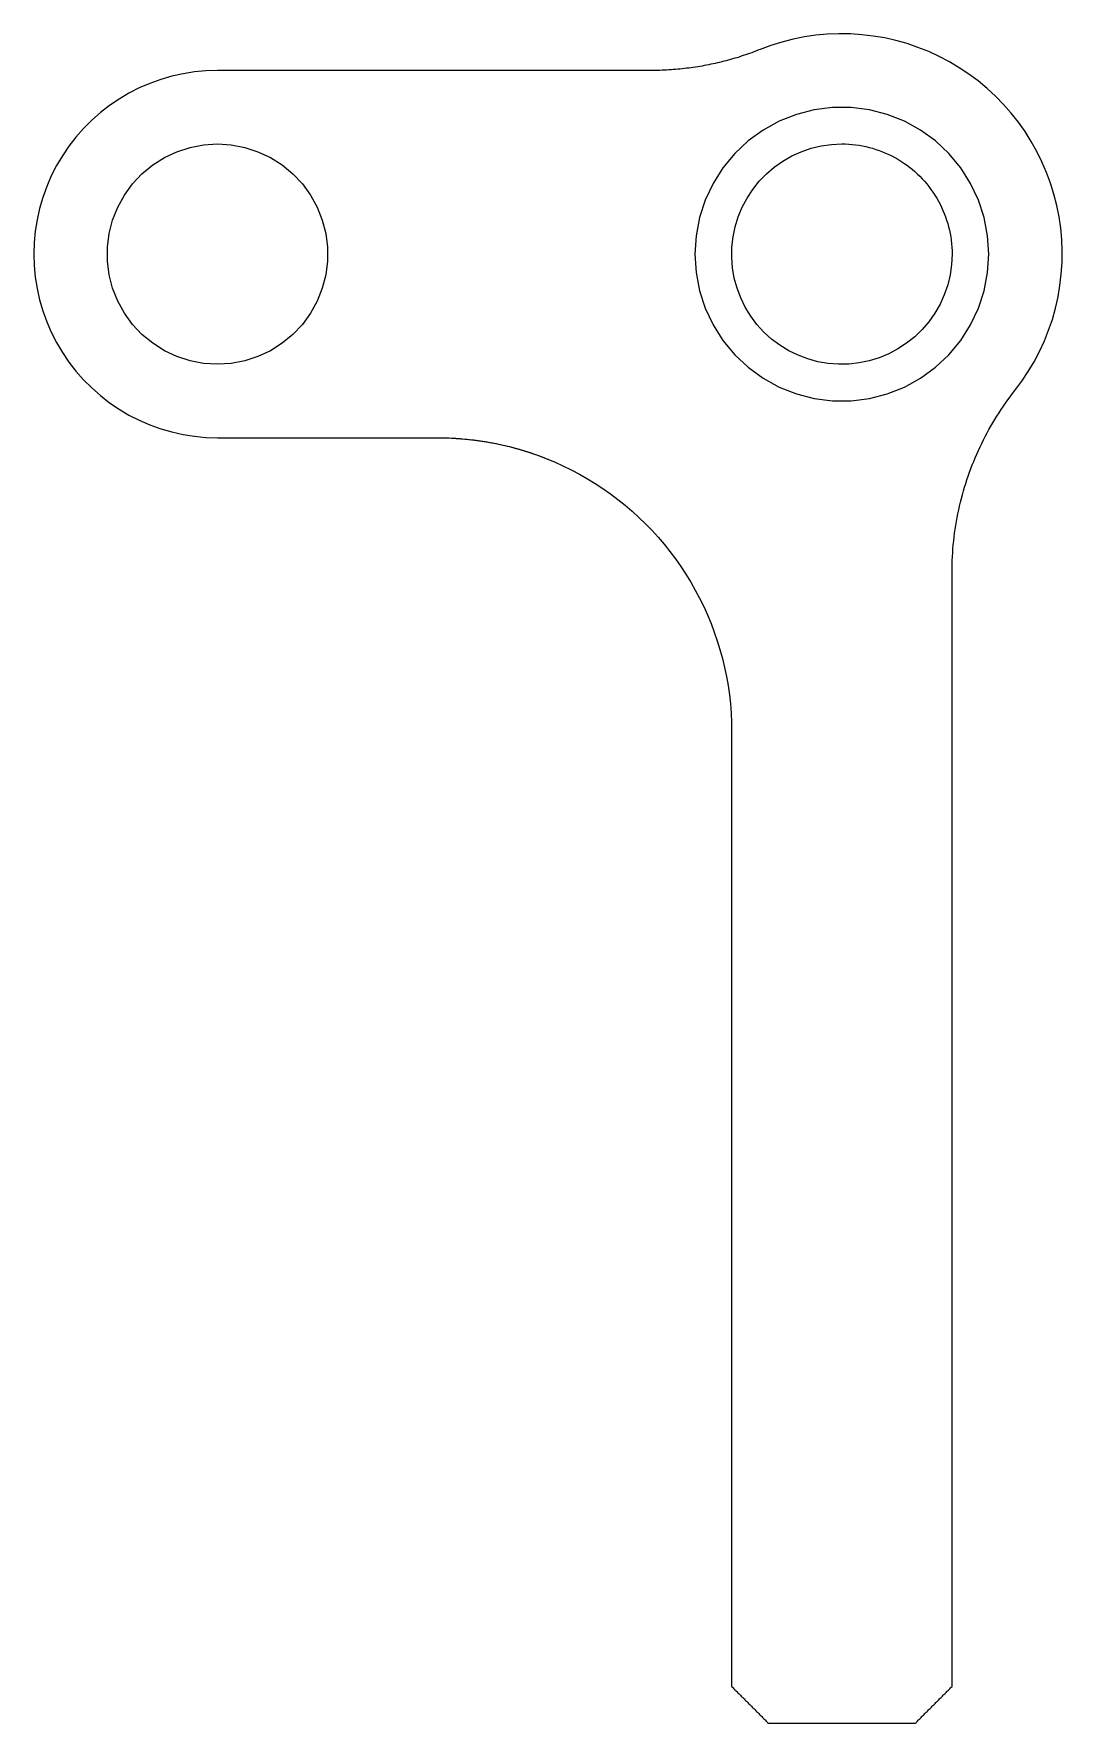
# Model space of a CAD drawing. Header units: metres. Extents: x 0 to 28, y 0 to 46.
import ezdxf

# ---------------------------------------------------------------- set-up
doc = ezdxf.new("R2010")
doc.units = ezdxf.units.M

msp = doc.modelspace()

# ---------------------------------------------------------------- linework, layer by layer
for points in [[(26.714, 36.288), (26.902, 36.54), (27.076, 36.802), (27.237, 37.072), (27.383, 37.35), (27.514, 37.635), (27.63, 37.927), (27.731, 38.224), (27.816, 38.527), (27.885, 38.833), (27.938, 39.143), (27.975, 39.455), (27.996, 39.768), (27.999, 40.082), (27.987, 40.396), (27.958, 40.709), (27.913, 41.02), (27.851, 41.328), (27.774, 41.632), (27.68, 41.932), (27.571, 42.227), (27.447, 42.515), (27.308, 42.797), (27.154, 43.071), (26.987, 43.337), (26.805, 43.593), (26.611, 43.84), (26.403, 44.076), (26.184, 44.3), (25.953, 44.514), (25.712, 44.714), (25.46, 44.902), (25.198, 45.076), (24.928, 45.237), (24.65, 45.383), (24.365, 45.514), (24.073, 45.63), (23.776, 45.731), (23.473, 45.816), (23.167, 45.885), (22.857, 45.938), (22.545, 45.975), (22.232, 45.996), (21.918, 45.999), (21.604, 45.987), (21.291, 45.958), (20.98, 45.913), (20.672, 45.851), (20.368, 45.774), (20.068, 45.68), (19.773, 45.571)], [(19.773, 45.571), (19.716, 45.549), (19.66, 45.527), (19.603, 45.506), (19.546, 45.485), (19.489, 45.464), (19.431, 45.444), (19.374, 45.424), (19.316, 45.405), (19.258, 45.386), (19.2, 45.367), (19.142, 45.349), (19.084, 45.332), (19.025, 45.315), (18.967, 45.298), (18.908, 45.282), (18.849, 45.266), (18.791, 45.251), (18.732, 45.236), (18.672, 45.221), (18.613, 45.207), (18.554, 45.194), (18.495, 45.181), (18.435, 45.168), (18.375, 45.156), (18.316, 45.144), (18.256, 45.133), (18.196, 45.122), (18.136, 45.112), (18.076, 45.102), (18.016, 45.092), (17.956, 45.083), (17.896, 45.075), (17.835, 45.067), (17.775, 45.059), (17.714, 45.052), (17.654, 45.045), (17.593, 45.039), (17.533, 45.033), (17.472, 45.028), (17.412, 45.023), (17.351, 45.019), (17.29, 45.015), (17.23, 45.011), (17.169, 45.008), (17.108, 45.006), (17.047, 45.004), (16.986, 45.002), (16.926, 45.001), (16.865, 45), (16.804, 45)], [(5, 45), (4.686, 44.99), (4.373, 44.961), (4.063, 44.911), (3.757, 44.843), (3.455, 44.755), (3.159, 44.649), (2.871, 44.524), (2.591, 44.382), (2.321, 44.222), (2.061, 44.045), (1.813, 43.853), (1.577, 43.645), (1.355, 43.423), (1.147, 43.187), (0.955, 42.939), (0.778, 42.679), (0.618, 42.409), (0.476, 42.129), (0.351, 41.841), (0.245, 41.545), (0.157, 41.243), (0.089, 40.937), (0.039, 40.627), (0.01, 40.314), (0, 40), (0.01, 39.686), (0.039, 39.373), (0.089, 39.063), (0.157, 38.757), (0.245, 38.455), (0.351, 38.159), (0.476, 37.871), (0.618, 37.591), (0.778, 37.321), (0.955, 37.061), (1.147, 36.813), (1.355, 36.577), (1.577, 36.355), (1.813, 36.147), (2.061, 35.955), (2.321, 35.778), (2.591, 35.618), (2.871, 35.476), (3.159, 35.351), (3.455, 35.245), (3.757, 35.157), (4.063, 35.089), (4.373, 35.039), (4.686, 35.01), (5, 35)], [(16.804, 45), (16.568, 45), (16.332, 45), (16.096, 45), (15.86, 45), (15.623, 45), (15.387, 45), (15.151, 45), (14.915, 45), (14.679, 45), (14.443, 45), (14.207, 45), (13.971, 45), (13.735, 45), (13.499, 45), (13.263, 45), (13.027, 45), (12.791, 45), (12.554, 45), (12.318, 45), (12.082, 45), (11.846, 45), (11.61, 45), (11.374, 45), (11.138, 45), (10.902, 45), (10.666, 45), (10.43, 45), (10.194, 45), (9.958, 45), (9.722, 45), (9.485, 45), (9.249, 45), (9.013, 45), (8.777, 45), (8.541, 45), (8.305, 45), (8.069, 45), (7.833, 45), (7.597, 45), (7.361, 45), (7.125, 45), (6.889, 45), (6.653, 45), (6.416, 45), (6.18, 45), (5.944, 45), (5.708, 45), (5.472, 45), (5.236, 45), (5, 45)], [(14, 45), (13.82, 45), (13.64, 45), (13.46, 45), (13.28, 45), (13.1, 45), (12.92, 45), (12.74, 45), (12.56, 45), (12.38, 45), (12.2, 45), (12.02, 45), (11.84, 45), (11.66, 45), (11.48, 45), (11.3, 45), (11.12, 45), (10.94, 45), (10.76, 45), (10.58, 45), (10.4, 45), (10.22, 45), (10.04, 45), (9.86, 45), (9.68, 45), (9.5, 45), (9.32, 45), (9.14, 45), (8.96, 45), (8.78, 45), (8.6, 45), (8.42, 45), (8.24, 45), (8.06, 45), (7.88, 45), (7.7, 45), (7.52, 45), (7.34, 45), (7.16, 45), (6.98, 45), (6.8, 45), (6.62, 45), (6.44, 45), (6.26, 45), (6.08, 45), (5.9, 45), (5.72, 45), (5.54, 45), (5.36, 45), (5.18, 45), (5, 45)], [(26, 40), (25.968, 40.501), (25.874, 40.995), (25.719, 41.472), (25.505, 41.927), (25.236, 42.351), (24.916, 42.738), (24.55, 43.082), (24.143, 43.377), (23.703, 43.619), (23.236, 43.804), (22.75, 43.929), (22.251, 43.992), (21.749, 43.992), (21.25, 43.929), (20.764, 43.804), (20.297, 43.619), (19.857, 43.377), (19.45, 43.082), (19.084, 42.738), (18.764, 42.351), (18.495, 41.927), (18.281, 41.472), (18.126, 40.995), (18.032, 40.501), (18, 40), (18.032, 39.499), (18.126, 39.005), (18.281, 38.528), (18.495, 38.073), (18.764, 37.649), (19.084, 37.262), (19.45, 36.918), (19.857, 36.623), (20.297, 36.381), (20.764, 36.196), (21.25, 36.071), (21.749, 36.008), (22.251, 36.008), (22.75, 36.071), (23.236, 36.196), (23.703, 36.381), (24.143, 36.623), (24.55, 36.918), (24.916, 37.262), (25.236, 37.649), (25.505, 38.073), (25.719, 38.528), (25.874, 39.005), (25.968, 39.499), (26, 40)], [(5, 43), (5.376, 42.976), (5.746, 42.906), (6.104, 42.789), (6.445, 42.629), (6.763, 42.427), (7.054, 42.187), (7.312, 41.912), (7.533, 41.607), (7.714, 41.277), (7.853, 40.927), (7.947, 40.562), (7.994, 40.188), (7.994, 39.812), (7.947, 39.438), (7.853, 39.073), (7.714, 38.723), (7.533, 38.393), (7.312, 38.088), (7.054, 37.813), (6.763, 37.573), (6.445, 37.371), (6.104, 37.211), (5.746, 37.094), (5.376, 37.024), (5, 37), (4.624, 37.024), (4.254, 37.094), (3.896, 37.211), (3.555, 37.371), (3.237, 37.573), (2.946, 37.813), (2.688, 38.088), (2.467, 38.393), (2.286, 38.723), (2.147, 39.073), (2.053, 39.438), (2.006, 39.812), (2.006, 40.188), (2.053, 40.562), (2.147, 40.927), (2.286, 41.277), (2.467, 41.607), (2.688, 41.912), (2.946, 42.187), (3.237, 42.427), (3.555, 42.629), (3.896, 42.789), (4.254, 42.906), (4.624, 42.976), (5, 43)], [(25, 40), (24.987, 39.718), (24.947, 39.438), (24.881, 39.163), (24.789, 38.896), (24.673, 38.638), (24.533, 38.393), (24.37, 38.161), (24.187, 37.946), (23.984, 37.75), (23.763, 37.573), (23.527, 37.418), (23.277, 37.286), (23.016, 37.177), (22.746, 37.094), (22.469, 37.037), (22.188, 37.006), (21.906, 37.001), (21.624, 37.024), (21.346, 37.072), (21.073, 37.147), (20.809, 37.247), (20.555, 37.371), (20.314, 37.519), (20.088, 37.688), (19.879, 37.879), (19.688, 38.088), (19.519, 38.314), (19.371, 38.555), (19.247, 38.809), (19.147, 39.073), (19.072, 39.346), (19.024, 39.624), (19.001, 39.906), (19.006, 40.188), (19.037, 40.469), (19.094, 40.746), (19.177, 41.016), (19.286, 41.277), (19.418, 41.527), (19.573, 41.763), (19.75, 41.984), (19.946, 42.187), (20.161, 42.37), (20.393, 42.533), (20.638, 42.673), (20.896, 42.789), (21.163, 42.881), (21.438, 42.947), (21.718, 42.987), (22, 43)], [(22, 43), (22.094, 42.999), (22.188, 42.994), (22.282, 42.987), (22.376, 42.976), (22.469, 42.963), (22.562, 42.947), (22.654, 42.928), (22.746, 42.906), (22.837, 42.881), (22.927, 42.853), (23.016, 42.823), (23.104, 42.789), (23.191, 42.753), (23.277, 42.714), (23.362, 42.673), (23.445, 42.629), (23.527, 42.582), (23.607, 42.533), (23.686, 42.481), (23.763, 42.427), (23.839, 42.37), (23.912, 42.312), (23.984, 42.25), (24.054, 42.187), (24.121, 42.121), (24.187, 42.054), (24.25, 41.984), (24.312, 41.912), (24.37, 41.839), (24.427, 41.763), (24.481, 41.686), (24.533, 41.607), (24.582, 41.527), (24.629, 41.445), (24.673, 41.362), (24.714, 41.277), (24.753, 41.191), (24.789, 41.104), (24.823, 41.016), (24.853, 40.927), (24.881, 40.837), (24.906, 40.746), (24.928, 40.654), (24.947, 40.562), (24.963, 40.469), (24.976, 40.376), (24.987, 40.282), (24.994, 40.188), (24.999, 40.094), (25, 40)], [(25, 31.34), (25.001, 31.446), (25.003, 31.553), (25.006, 31.66), (25.011, 31.766), (25.018, 31.873), (25.026, 31.979), (25.035, 32.086), (25.046, 32.192), (25.058, 32.298), (25.071, 32.404), (25.086, 32.509), (25.102, 32.615), (25.12, 32.72), (25.139, 32.825), (25.16, 32.93), (25.182, 33.034), (25.205, 33.138), (25.229, 33.242), (25.256, 33.346), (25.283, 33.449), (25.312, 33.551), (25.342, 33.654), (25.374, 33.756), (25.406, 33.857), (25.441, 33.958), (25.476, 34.059), (25.513, 34.159), (25.552, 34.259), (25.591, 34.358), (25.632, 34.456), (25.674, 34.554), (25.718, 34.652), (25.763, 34.749), (25.809, 34.845), (25.856, 34.94), (25.905, 35.035), (25.955, 35.13), (26.006, 35.223), (26.058, 35.316), (26.112, 35.409), (26.167, 35.5), (26.223, 35.591), (26.28, 35.681), (26.339, 35.77), (26.398, 35.859), (26.459, 35.946), (26.521, 36.033), (26.585, 36.119), (26.649, 36.204), (26.714, 36.288)], [(5, 35), (5.12, 35), (5.24, 35), (5.36, 35), (5.48, 35), (5.6, 35), (5.72, 35), (5.84, 35), (5.96, 35), (6.08, 35), (6.2, 35), (6.32, 35), (6.44, 35), (6.56, 35), (6.68, 35), (6.8, 35), (6.92, 35), (7.04, 35), (7.16, 35), (7.28, 35), (7.4, 35), (7.52, 35), (7.64, 35), (7.76, 35), (7.88, 35), (8, 35), (8.12, 35), (8.24, 35), (8.36, 35), (8.48, 35), (8.6, 35), (8.72, 35), (8.84, 35), (8.96, 35), (9.08, 35), (9.2, 35), (9.32, 35), (9.44, 35), (9.56, 35), (9.68, 35), (9.8, 35), (9.92, 35), (10.04, 35), (10.16, 35), (10.28, 35), (10.4, 35), (10.52, 35), (10.64, 35), (10.76, 35), (10.88, 35), (11, 35)], [(11, 35), (11.251, 34.996), (11.502, 34.984), (11.753, 34.964), (12.003, 34.937), (12.251, 34.902), (12.499, 34.858), (12.745, 34.807), (12.99, 34.749), (13.232, 34.682), (13.472, 34.608), (13.71, 34.527), (13.945, 34.438), (14.177, 34.342), (14.406, 34.239), (14.632, 34.128), (14.854, 34.01), (15.072, 33.886), (15.287, 33.755), (15.497, 33.617), (15.702, 33.472), (15.903, 33.321), (16.099, 33.164), (16.29, 33.001), (16.476, 32.832), (16.657, 32.657), (16.832, 32.476), (17.001, 32.29), (17.164, 32.099), (17.321, 31.903), (17.472, 31.702), (17.617, 31.497), (17.755, 31.287), (17.886, 31.072), (18.01, 30.854), (18.128, 30.632), (18.239, 30.406), (18.342, 30.177), (18.438, 29.945), (18.527, 29.71), (18.608, 29.472), (18.682, 29.232), (18.749, 28.99), (18.807, 28.745), (18.858, 28.499), (18.902, 28.251), (18.937, 28.003), (18.964, 27.753), (18.984, 27.502), (18.996, 27.251), (19, 27)], [(11, 35), (11.062, 35), (11.123, 34.999), (11.184, 34.998), (11.246, 34.996), (11.307, 34.994), (11.369, 34.991), (11.43, 34.988), (11.492, 34.985), (11.553, 34.981), (11.614, 34.976), (11.676, 34.971), (11.737, 34.966), (11.798, 34.96), (11.859, 34.954), (11.921, 34.947), (11.982, 34.94), (12.043, 34.932), (12.104, 34.924), (12.164, 34.915), (12.225, 34.906), (12.286, 34.896), (12.347, 34.886), (12.407, 34.875), (12.468, 34.864), (12.528, 34.853), (12.588, 34.841), (12.649, 34.828), (12.709, 34.815), (12.769, 34.802), (12.829, 34.788), (12.889, 34.774), (12.948, 34.759), (13.008, 34.744), (13.067, 34.728), (13.127, 34.712), (13.186, 34.696), (13.245, 34.679), (13.304, 34.661), (13.363, 34.643), (13.422, 34.625), (13.48, 34.606), (13.538, 34.587), (13.597, 34.567), (13.655, 34.547), (13.713, 34.526), (13.771, 34.505), (13.828, 34.483), (13.886, 34.461), (13.943, 34.439), (14, 34.416)], [(25, 1), (25, 1.607), (25, 2.214), (25, 2.82), (25, 3.427), (25, 4.034), (25, 4.641), (25, 5.248), (25, 5.854), (25, 6.461), (25, 7.068), (25, 7.675), (25, 8.282), (25, 8.888), (25, 9.495), (25, 10.102), (25, 10.709), (25, 11.316), (25, 11.922), (25, 12.529), (25, 13.136), (25, 13.743), (25, 14.349), (25, 14.956), (25, 15.563), (25, 16.17), (25, 16.777), (25, 17.383), (25, 17.99), (25, 18.597), (25, 19.204), (25, 19.811), (25, 20.417), (25, 21.024), (25, 21.631), (25, 22.238), (25, 22.845), (25, 23.451), (25, 24.058), (25, 24.665), (25, 25.272), (25, 25.879), (25, 26.485), (25, 27.092), (25, 27.699), (25, 28.306), (25, 28.913), (25, 29.519), (25, 30.126), (25, 30.733), (25, 31.34)], [(19, 27), (19, 26.48), (19, 25.96), (19, 25.44), (19, 24.92), (19, 24.4), (19, 23.88), (19, 23.36), (19, 22.84), (19, 22.32), (19, 21.8), (19, 21.28), (19, 20.76), (19, 20.24), (19, 19.72), (19, 19.2), (19, 18.68), (19, 18.16), (19, 17.64), (19, 17.12), (19, 16.6), (19, 16.08), (19, 15.56), (19, 15.04), (19, 14.52), (19, 14), (19, 13.48), (19, 12.96), (19, 12.44), (19, 11.92), (19, 11.4), (19, 10.88), (19, 10.36), (19, 9.84), (19, 9.32), (19, 8.8), (19, 8.28), (19, 7.76), (19, 7.24), (19, 6.72), (19, 6.2), (19, 5.68), (19, 5.16), (19, 4.64), (19, 4.12), (19, 3.6), (19, 3.08), (19, 2.56), (19, 2.04), (19, 1.52), (19, 1)], [(19, 1), (19.02, 0.98), (19.04, 0.96), (19.06, 0.94), (19.08, 0.92), (19.1, 0.9), (19.12, 0.88), (19.14, 0.86), (19.16, 0.84), (19.18, 0.82), (19.2, 0.8), (19.22, 0.78), (19.24, 0.76), (19.26, 0.74), (19.28, 0.72), (19.3, 0.7), (19.32, 0.68), (19.34, 0.66), (19.36, 0.64), (19.38, 0.62), (19.4, 0.6), (19.42, 0.58), (19.44, 0.56), (19.46, 0.54), (19.48, 0.52), (19.5, 0.5), (19.52, 0.48), (19.54, 0.46), (19.56, 0.44), (19.58, 0.42), (19.6, 0.4), (19.62, 0.38), (19.64, 0.36), (19.66, 0.34), (19.68, 0.32), (19.7, 0.3), (19.72, 0.28), (19.74, 0.26), (19.76, 0.24), (19.78, 0.22), (19.8, 0.2), (19.82, 0.18), (19.84, 0.16), (19.86, 0.14), (19.88, 0.12), (19.9, 0.1), (19.92, 0.08), (19.94, 0.06), (19.96, 0.04), (19.98, 0.02), (20, 0)], [(24, 0), (24.02, 0.02), (24.04, 0.04), (24.06, 0.06), (24.08, 0.08), (24.1, 0.1), (24.12, 0.12), (24.14, 0.14), (24.16, 0.16), (24.18, 0.18), (24.2, 0.2), (24.22, 0.22), (24.24, 0.24), (24.26, 0.26), (24.28, 0.28), (24.3, 0.3), (24.32, 0.32), (24.34, 0.34), (24.36, 0.36), (24.38, 0.38), (24.4, 0.4), (24.42, 0.42), (24.44, 0.44), (24.46, 0.46), (24.48, 0.48), (24.5, 0.5), (24.52, 0.52), (24.54, 0.54), (24.56, 0.56), (24.58, 0.58), (24.6, 0.6), (24.62, 0.62), (24.64, 0.64), (24.66, 0.66), (24.68, 0.68), (24.7, 0.7), (24.72, 0.72), (24.74, 0.74), (24.76, 0.76), (24.78, 0.78), (24.8, 0.8), (24.82, 0.82), (24.84, 0.84), (24.86, 0.86), (24.88, 0.88), (24.9, 0.9), (24.92, 0.92), (24.94, 0.94), (24.96, 0.96), (24.98, 0.98), (25, 1)], [(20, 0), (20.08, 0), (20.16, 0), (20.24, 0), (20.32, 0), (20.4, 0), (20.48, 0), (20.56, 0), (20.64, 0), (20.72, 0), (20.8, 0), (20.88, 0), (20.96, 0), (21.04, 0), (21.12, 0), (21.2, 0), (21.28, 0), (21.36, 0), (21.44, 0), (21.52, 0), (21.6, 0), (21.68, 0), (21.76, 0), (21.84, 0), (21.92, 0), (22, 0), (22.08, 0), (22.16, 0), (22.24, 0), (22.32, 0), (22.4, 0), (22.48, 0), (22.56, 0), (22.64, 0), (22.72, 0), (22.8, 0), (22.88, 0), (22.96, 0), (23.04, 0), (23.12, 0), (23.2, 0), (23.28, 0), (23.36, 0), (23.44, 0), (23.52, 0), (23.6, 0), (23.68, 0), (23.76, 0), (23.84, 0), (23.92, 0), (24, 0)]]:
    msp.add_lwpolyline(points)

doc.saveas('drawing.dxf')
